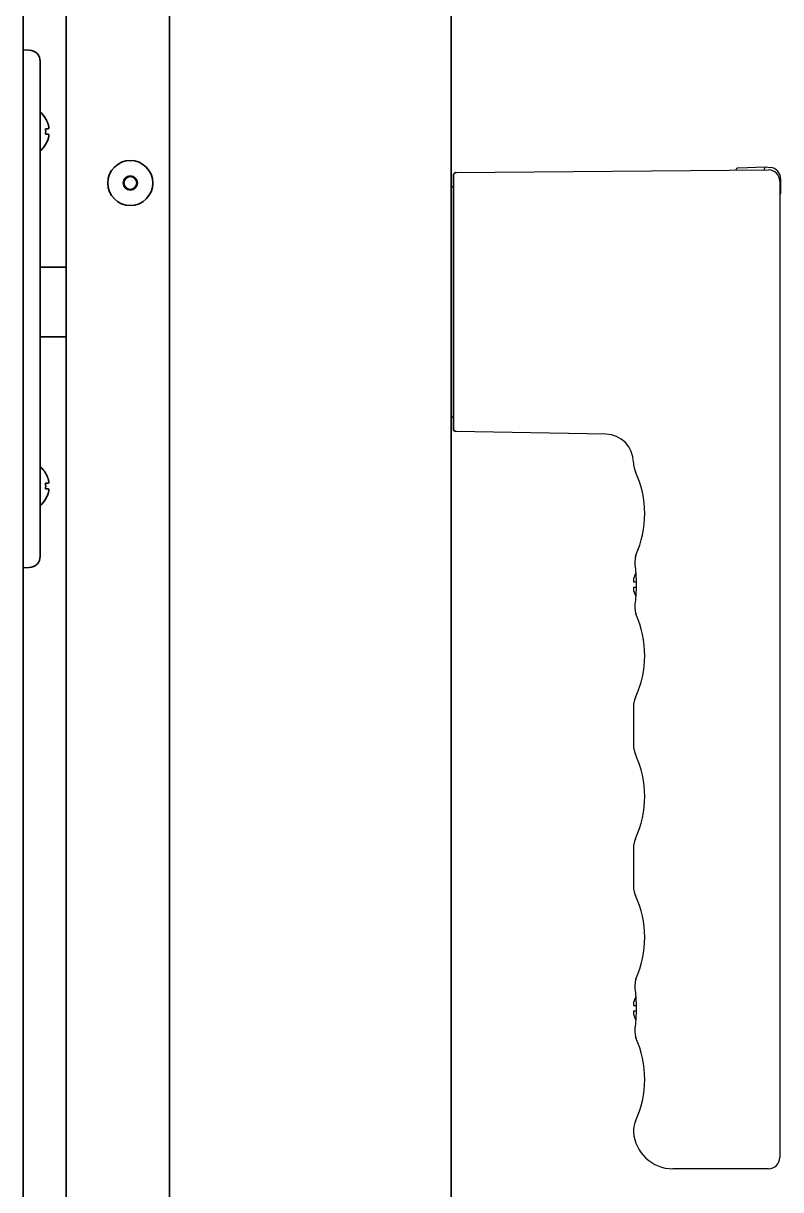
# Model space of a CAD drawing. Extents: x 6569 to 10251, y -294 to 3100.
# Drawn here: x 10116.6 to 10251.1, y 1434.1 to 1641.4 of the extents above; entities that cross this region are included whole.
import ezdxf

# ---------------------------------------------------------------- set-up
doc = ezdxf.new("R2010")
doc.units = 0
doc.header["$LTSCALE"] = 5
doc.layers.add('1', color=7, linetype='CONTINUOUS', true_color=0xffffff)
doc.layers.add('GEOM', color=7, linetype='CONTINUOUS')

msp = doc.modelspace()

# ---------------------------------------------------------------- linework, layer by layer
at = {"layer": '1', "color": 7, "linetype": 'Continuous', "lineweight": 35}
for p, q in [((10116.56, 1893.33), (10116.56, 1277.43)), ((10142.56, 1333.58), (10142.56, 1891.08)), ((10192.56, 1891.08), (10192.56, 1333.58)), ((10124.16, 1859.73), (10124.16, 1380.06)), ((10116.56, 1636.63), (10117.63, 1636.59)), ((10119.56, 1634.59), (10119.56, 1629.59)), ((10119.56, 1629.59), (10119.56, 1551.66)), ((10120.51, 1624.43), (10120.54, 1624.43)), ((10120.54, 1619.83), (10120.51, 1619.83)), ((10192.96, 1595.9), (10192.96, 1614.33)), ((10124.16, 1598.03), (10119.56, 1598.03)), ((10192.96, 1587.78), (10192.96, 1595.9)), ((10192.96, 1569.32), (10192.96, 1587.78)), ((10119.56, 1585.63), (10124.16, 1585.63)), ((10120.51, 1561.43), (10120.54, 1561.43)), ((10120.54, 1556.83), (10120.51, 1556.83)), ((10119.56, 1551.66), (10119.56, 1546.66)), ((10117.63, 1544.66), (10116.56, 1544.63))]:
    msp.add_line(p, q, dxfattribs=at)
for radius in [4, 1.25, 1.15]:
    msp.add_circle((10135.57, 1612.98), radius, dxfattribs=at)
for centre, radius, start, end in [((10117.56, 1634.59), 2, 0, 88), ((10116.44, 1621.93), 4.8, 31.5837, 49.4583), ((10116.76, 1622.13), 3.78, 0.0035, 7.6041), ((10116.76, 1622.13), 3.78, 352.3959, 359.9965), ((10116.44, 1622.33), 4.8, 310.5417, 328.4186), ((10193.46, 1614.33), 0.5, 90.5, 180), ((10192.56, 1611.85), 0.5, 36.87, 90.5), ((10192.56, 1571.8), 0.5, 269.5, 323.13), ((10193.46, 1569.32), 0.5, 180, 269), ((10116.44, 1558.93), 4.8, 31.5837, 49.4583), ((10116.76, 1559.13), 3.78, 0.0035, 7.6041), ((10116.76, 1559.13), 3.78, 352.3959, 359.9965), ((10116.44, 1559.33), 4.8, 310.5417, 328.4186), ((10117.56, 1546.66), 2, 272, 0)]:
    msp.add_arc(centre, radius, start, end, dxfattribs=at)
for points in [[(10121.06, 1623.13), (10121.05, 1623.18), (10121.02, 1623.29), (10120.97, 1623.45), (10120.91, 1623.61), (10120.85, 1623.76), (10120.78, 1623.92), (10120.71, 1624.07), (10120.62, 1624.24), (10120.55, 1624.36), (10120.51, 1624.43)], [(10121.06, 1622.63), (10121.06, 1622.65), (10121.07, 1622.7), (10121.07, 1622.77), (10121.08, 1622.84), (10121.08, 1622.91), (10121.07, 1622.98), (10121.07, 1623.05), (10121.06, 1623.1), (10121.06, 1623.13)], [(10121.06, 1621.63), (10121.05, 1621.63), (10121.02, 1621.63), (10120.97, 1621.63), (10120.91, 1621.63), (10120.85, 1621.63), (10120.78, 1621.63), (10120.71, 1621.63), (10120.62, 1621.63), (10120.55, 1621.63), (10120.51, 1621.63)], [(10121.06, 1621.13), (10121.06, 1621.15), (10121.07, 1621.2), (10121.07, 1621.28), (10121.08, 1621.35), (10121.08, 1621.42), (10121.07, 1621.49), (10121.07, 1621.56), (10121.06, 1621.6), (10121.06, 1621.63)], [(10121.06, 1560.13), (10121.05, 1560.18), (10121.02, 1560.29), (10120.97, 1560.45), (10120.91, 1560.61), (10120.85, 1560.76), (10120.78, 1560.92), (10120.71, 1561.07), (10120.62, 1561.24), (10120.55, 1561.36), (10120.51, 1561.43)], [(10121.06, 1558.63), (10121.05, 1558.63), (10121.02, 1558.63), (10120.97, 1558.63), (10120.91, 1558.63), (10120.85, 1558.63), (10120.78, 1558.63), (10120.71, 1558.63), (10120.62, 1558.63), (10120.55, 1558.63), (10120.51, 1558.63)], [(10121.06, 1559.63), (10121.06, 1559.65), (10121.07, 1559.7), (10121.07, 1559.77), (10121.08, 1559.84), (10121.08, 1559.91), (10121.07, 1559.98), (10121.07, 1560.05), (10121.06, 1560.1), (10121.06, 1560.13)], [(10121.06, 1558.13), (10121.06, 1558.15), (10121.07, 1558.2), (10121.07, 1558.28), (10121.08, 1558.35), (10121.08, 1558.42), (10121.07, 1558.49), (10121.07, 1558.56), (10121.06, 1558.6), (10121.06, 1558.63)]]:
    msp.add_open_spline(points, degree=3, dxfattribs=at)
for points in [[(10120.51, 1622.63), (10120.63, 1622.63), (10120.74, 1622.63), (10120.88, 1622.63), (10120.92, 1622.63), (10121, 1622.63), (10121.03, 1622.63), (10121.06, 1622.63)], [(10120.51, 1619.83), (10120.63, 1620.03), (10120.74, 1620.24), (10120.88, 1620.56), (10120.92, 1620.67), (10121, 1620.9), (10121.03, 1621.01), (10121.06, 1621.13)], [(10120.51, 1559.63), (10120.63, 1559.63), (10120.74, 1559.63), (10120.88, 1559.63), (10120.92, 1559.63), (10121, 1559.63), (10121.03, 1559.63), (10121.06, 1559.63)], [(10120.51, 1556.83), (10120.63, 1557.03), (10120.74, 1557.24), (10120.88, 1557.56), (10120.92, 1557.67), (10121, 1557.9), (10121.03, 1558.01), (10121.06, 1558.13)]]:
    msp.add_open_spline(points, degree=3, knots=[0, 0, 0, 0, 0.5, 0.5, 0.75, 0.75, 1, 1, 1, 1], dxfattribs=at)
at = {"layer": 'GEOM', "color": 7, "linetype": 'Continuous'}
for p, q in [((10193.46, 1614.83), (10248.95, 1615.32)), ((10243.6, 1615.66), (10248.36, 1615.83)), ((10248.36, 1615.83), (10249.29, 1615.75)), ((10250.96, 1613.32), (10250.96, 1439.83)), ((10251.11, 1613.75), (10251.11, 1611.12)), ((10220.05, 1568.35), (10193.46, 1568.82)), ((10225.35, 1546.68), (10225.33, 1546.64)), ((10225.33, 1546.64), (10225.33, 1546.64)), ((10225.37, 1546.74), (10225.35, 1546.68)), ((10225.38, 1546.77), (10225.37, 1546.74)), ((10225.37, 1546.75), (10225.37, 1546.74)), ((10225.4, 1546.83), (10225.38, 1546.77)), ((10225.22, 1545.1), (10225.22, 1545.1)), ((10224.97, 1542.13), (10225.46, 1542.13)), ((10225.38, 1543.68), (10225.37, 1543.67)), ((10225.38, 1543.68), (10225.37, 1543.67)), ((10225.46, 1542.13), (10225.46, 1541.63)), ((10225.46, 1541.13), (10224.97, 1541.13)), ((10225.22, 1538.15), (10225.22, 1538.16)), ((10225.37, 1539.58), (10225.38, 1539.57)), ((10225.37, 1539.58), (10225.38, 1539.57)), ((10225.33, 1536.62), (10225.38, 1536.48)), ((10225.37, 1536.51), (10225.38, 1536.48)), ((10225.4, 1536.42), (10225.38, 1536.48)), ((10224.96, 1519.91), (10224.96, 1513.14)), ((10224.96, 1494.81), (10224.96, 1488.04)), ((10225.35, 1471.38), (10225.33, 1471.34)), ((10225.37, 1471.45), (10225.35, 1471.38)), ((10225.38, 1471.47), (10225.37, 1471.45)), ((10225.4, 1471.53), (10225.38, 1471.47)), ((10225.22, 1469.8), (10225.22, 1469.8)), ((10225.38, 1468.38), (10225.37, 1468.37)), ((10225.38, 1468.38), (10225.37, 1468.37)), ((10224.97, 1466.83), (10225.46, 1466.83)), ((10225.46, 1465.83), (10224.97, 1465.83)), ((10225.46, 1466.83), (10225.46, 1466.33)), ((10225.37, 1464.28), (10225.38, 1464.27)), ((10225.37, 1464.28), (10225.38, 1464.27)), ((10225.22, 1462.85), (10225.22, 1462.86)), ((10225.33, 1461.32), (10225.38, 1461.18)), ((10225.37, 1461.21), (10225.38, 1461.18)), ((10225.4, 1461.12), (10225.38, 1461.18)), ((10248.96, 1437.83), (10231.96, 1437.83))]:
    msp.add_line(p, q, dxfattribs=at)
for points in [[(10224.96, 1563.34), (10224.99, 1562.89), (10225.15, 1562.13), (10225.33, 1561.68)], [(10225.33, 1546.64), (10225.26, 1546.34), (10225.18, 1545.7), (10225.22, 1545.1)], [(10225.22, 1545.1), (10225.31, 1544.44), (10225.41, 1543.39), (10225.46, 1542.24), (10225.46, 1541.05), (10225.41, 1539.9), (10225.31, 1538.84), (10225.22, 1538.16)], [(10225.31, 1544.43), (10225.31, 1544.41), (10225.35, 1543.95)], [(10225.22, 1538.15), (10225.18, 1537.58), (10225.25, 1536.93), (10225.33, 1536.62)], [(10225.25, 1536.92), (10225.25, 1536.91), (10225.33, 1536.62)], [(10225.33, 1521.58), (10225.15, 1521.13), (10224.99, 1520.37), (10224.96, 1519.91)], [(10224.96, 1513.14), (10224.99, 1512.69), (10225.15, 1511.93), (10225.33, 1511.48)], [(10225.33, 1496.48), (10225.15, 1496.03), (10224.99, 1495.27), (10224.96, 1494.81)], [(10224.96, 1488.04), (10224.99, 1487.59), (10225.15, 1486.83), (10225.33, 1486.38)], [(10225.33, 1471.34), (10225.26, 1471.04), (10225.18, 1470.4), (10225.22, 1469.8)], [(10225.22, 1469.8), (10225.31, 1469.14), (10225.41, 1468.09), (10225.46, 1466.94), (10225.46, 1465.75), (10225.41, 1464.6), (10225.31, 1463.54), (10225.22, 1462.86)], [(10225.31, 1469.13), (10225.31, 1469.11), (10225.35, 1468.65)], [(10225.22, 1462.85), (10225.18, 1462.28), (10225.25, 1461.63), (10225.33, 1461.32)], [(10225.25, 1461.62), (10225.25, 1461.61), (10225.33, 1461.32)]]:
    msp.add_lwpolyline(points, dxfattribs=at)
for centre, radius, start, end in [((10243.61, 1615.16), 0.5, 92, 167.7836), ((10248.96, 1613.32), 2, 0, 90.5), ((10249.11, 1613.75), 2, 0, 85), ((10250.86, 1611.12), 0.25, 294.0393, 0), ((10219.96, 1563.36), 5, 0, 89), ((10208.96, 1554.18), 18, 335.914, 24.6201), ((10214.95, 1549.95), 10.9, 342.3009, 342.491), ((10226.91, 1542.38), 1.96, 176.9771, 178.0037), ((10226.91, 1542.38), 1.95, 178.0037, 179.0738), ((10226.9, 1542.38), 1.95, 179.0741, 180.1995), ((10226.9, 1542.38), 1.95, 180.1995, 181.1541), ((10226.91, 1542.38), 1.95, 181.1545, 182.3767), ((10226.91, 1542.38), 1.96, 182.3765, 183.2159), ((10226.96, 1542.37), 2.01, 172.7256, 174.8598), ((10226.93, 1542.38), 1.98, 174.8627, 175.7144), ((10226.92, 1542.38), 1.97, 175.714, 176.9766), ((10226.93, 1542.38), 1.97, 183.2167, 184.6016), ((10226.94, 1542.38), 1.98, 184.6009, 185.2558), ((10226.96, 1542.38), 2.01, 185.2585, 187.2741), ((10229.46, 1541.48), 4.64, 163.6036, 165.6824), ((10229.49, 1541.47), 4.67, 162.6228, 163.6051), ((10229.51, 1541.47), 4.68, 161.535, 162.6227), ((10229.53, 1541.46), 4.7, 159.4813, 161.5344), ((10229.54, 1541.46), 4.72, 158.9977, 159.4819), ((10229.54, 1541.45), 4.72, 157.4524, 158.9975), ((10229.55, 1541.45), 4.73, 156.6826, 157.4526), ((10229.55, 1541.45), 4.73, 155.4278, 156.6825), ((10229.56, 1541.45), 4.74, 154.4598, 155.4278), ((10229.56, 1541.45), 4.74, 153.3188, 154.4598), ((10229.57, 1541.44), 4.75, 151.9926, 153.3187), ((10226.91, 1540.88), 1.96, 176.7841, 177.6235), ((10226.91, 1540.88), 1.96, 177.6234, 178.8455), ((10226.9, 1540.88), 1.95, 178.8459, 180.9258), ((10226.91, 1540.88), 1.95, 180.9261, 181.9964), ((10226.91, 1540.88), 1.96, 181.9964, 183.0228), ((10226.96, 1540.87), 2.01, 172.7259, 174.7415), ((10226.94, 1540.88), 1.98, 174.7442, 175.3991), ((10226.93, 1540.88), 1.97, 175.3984, 176.7833), ((10226.92, 1540.88), 1.97, 183.0233, 184.286), ((10226.93, 1540.88), 1.98, 184.2856, 185.1372), ((10226.96, 1540.88), 2.01, 185.1401, 187.2744), ((10229.46, 1541.77), 4.64, 194.3176, 196.3964), ((10229.49, 1541.78), 4.67, 196.3949, 197.3772), ((10229.51, 1541.79), 4.68, 197.3773, 198.465), ((10229.53, 1541.79), 4.7, 198.4656, 200.5187), ((10229.54, 1541.8), 4.72, 200.5181, 201.0023), ((10229.54, 1541.8), 4.72, 201.0025, 202.5476), ((10229.55, 1541.8), 4.73, 202.5474, 203.3174), ((10229.55, 1541.81), 4.73, 203.3175, 204.5722), ((10229.56, 1541.81), 4.74, 204.5722, 205.5402), ((10229.56, 1541.81), 4.74, 205.5402, 206.6812), ((10229.57, 1541.81), 4.75, 206.6813, 208.0074), ((10208.96, 1529.08), 18, 335.3799, 24.086), ((10208.96, 1503.98), 18, 335.3799, 24.6201), ((10208.96, 1478.88), 18, 335.914, 24.6201), ((10214.95, 1474.65), 10.9, 342.3009, 342.491), ((10226.96, 1467.07), 2.01, 172.7256, 174.8598), ((10226.93, 1467.08), 1.98, 174.8627, 175.7144), ((10226.92, 1467.08), 1.97, 175.714, 176.9766), ((10229.46, 1466.18), 4.64, 163.6036, 165.6824), ((10229.49, 1466.17), 4.67, 162.6228, 163.6051), ((10229.51, 1466.17), 4.68, 161.535, 162.6227), ((10229.53, 1466.16), 4.7, 159.4813, 161.5344), ((10229.54, 1466.16), 4.72, 158.9977, 159.4819), ((10229.54, 1466.15), 4.72, 157.4524, 158.9975), ((10229.55, 1466.15), 4.73, 156.6826, 157.4526), ((10229.55, 1466.15), 4.73, 155.4278, 156.6825), ((10229.56, 1466.15), 4.74, 154.4598, 155.4278), ((10229.56, 1466.15), 4.74, 153.3188, 154.4598), ((10229.57, 1466.14), 4.75, 151.9926, 153.3187), ((10226.91, 1467.08), 1.96, 176.9771, 178.0037), ((10226.91, 1467.08), 1.95, 178.0037, 179.0738), ((10226.9, 1467.08), 1.95, 179.0741, 180.1995), ((10226.9, 1467.08), 1.95, 180.1995, 181.1541), ((10226.91, 1467.08), 1.95, 181.1545, 182.3767), ((10226.91, 1467.08), 1.96, 182.3765, 183.2159), ((10226.91, 1465.58), 1.96, 176.7841, 177.6235), ((10226.91, 1465.58), 1.96, 177.6234, 178.8455), ((10226.9, 1465.58), 1.95, 178.8459, 180.9258), ((10226.91, 1465.58), 1.95, 180.9261, 181.9964), ((10226.91, 1465.58), 1.96, 181.9964, 183.0228), ((10226.93, 1467.08), 1.97, 183.2167, 184.6016), ((10226.94, 1467.08), 1.98, 184.6009, 185.2558), ((10226.96, 1467.08), 2.01, 185.2585, 187.2741), ((10226.96, 1465.57), 2.01, 172.7259, 174.7415), ((10226.94, 1465.58), 1.98, 174.7442, 175.3991), ((10226.93, 1465.58), 1.97, 175.3984, 176.7833), ((10226.92, 1465.58), 1.97, 183.0233, 184.286), ((10226.93, 1465.58), 1.98, 184.2856, 185.1372), ((10226.96, 1465.58), 2.01, 185.1401, 187.2744), ((10229.46, 1466.47), 4.64, 194.3176, 196.3964), ((10229.49, 1466.48), 4.67, 196.3949, 197.3772), ((10229.51, 1466.49), 4.68, 197.3773, 198.465), ((10229.53, 1466.49), 4.7, 198.4656, 200.5187), ((10229.54, 1466.5), 4.72, 200.5181, 201.0023), ((10229.54, 1466.5), 4.72, 201.0025, 202.5476), ((10229.55, 1466.5), 4.73, 202.5474, 203.3174), ((10229.55, 1466.51), 4.73, 203.3175, 204.5722), ((10229.56, 1466.51), 4.74, 204.5722, 205.5402), ((10229.56, 1466.51), 4.74, 205.5402, 206.6812), ((10229.57, 1466.51), 4.75, 206.6813, 208.0074), ((10208.96, 1453.78), 18, 335.4219, 24.086), ((10228.97, 1444.63), 4, 155.4219, 183.827), ((10231.96, 1444.83), 7, 183.8292, 270), ((10248.96, 1439.83), 2, 270, 360)]:
    msp.add_arc(centre, radius, start, end, dxfattribs=at)
msp.add_ellipse((10262.44, 1615.82), major_axis=(14.32, 0.5), ratio=0.034884, start_param=3.086547, end_param=3.140374, dxfattribs=at)
for points, knots in [([(10248.14, 1615.35), (10248.19, 1615.38), (10248.26, 1615.49), (10248.3, 1615.66), (10248.33, 1615.75), (10248.35, 1615.83), (10248.36, 1615.83)], [0, 0, 0, 0, 0.369599, 0.693162, 0.912705, 1, 1, 1, 1]), ([(10225.33, 1536.62), (10225.34, 1536.6), (10225.35, 1536.57), (10225.36, 1536.53), (10225.37, 1536.5)], [0, 0, 0, 0, 0.323523, 1, 1, 1, 1]), ([(10225.33, 1461.32), (10225.34, 1461.3), (10225.35, 1461.27), (10225.36, 1461.23), (10225.37, 1461.2)], [0, 0, 0, 0, 0.324057, 1, 1, 1, 1])]:
    msp.add_open_spline(points, degree=3, knots=knots, dxfattribs=at)

doc.saveas('drawing.dxf')
